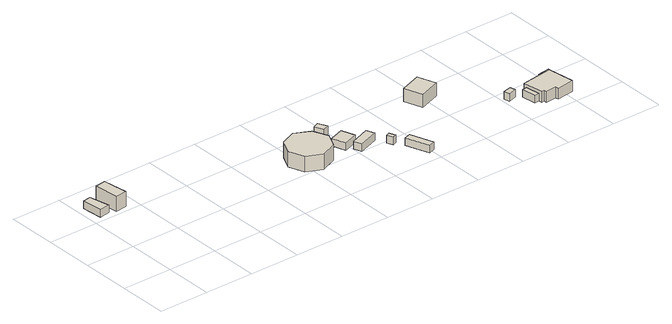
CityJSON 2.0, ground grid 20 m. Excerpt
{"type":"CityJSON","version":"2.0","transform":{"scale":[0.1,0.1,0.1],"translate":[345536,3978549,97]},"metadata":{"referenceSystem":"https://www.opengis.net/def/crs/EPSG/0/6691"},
"CityObjects":{
"building1":{"type":"Building","attributes":{"measuredHeight":3},"geometry":[{"type":"Solid","lod":"1","boundaries":[[[[0,1,2,3]],[[2,4,5,3]],[[1,6,4,2]],[[0,7,6,1]],[[3,5,7,0]],[[4,6,7,5]]]]}]},
"building2":{"type":"Building","attributes":{"measuredHeight":8.6},"geometry":[{"type":"Solid","lod":"1","boundaries":[[[[8,9,10,11]],[[10,12,13,11]],[[9,14,12,10]],[[8,15,14,9]],[[11,13,15,8]],[[12,14,15,13]]]]}]},
"building3":{"type":"Building","attributes":{"measuredHeight":8.5},"geometry":[{"type":"Solid","lod":"1","boundaries":[[[[16,17,18,19,20,21,22,23]],[[22,24,25,23]],[[21,26,24,22]],[[20,27,26,21]],[[19,28,27,20]],[[18,29,28,19]],[[17,30,29,18]],[[16,31,30,17]],[[23,25,31,16]],[[24,26,27,28,29,30,31,25]]]]}]},
"building4":{"type":"Building","attributes":{"measuredHeight":3},"geometry":[{"type":"Solid","lod":"1","boundaries":[[[[32,33,34,35]],[[34,36,37,35]],[[33,38,36,34]],[[32,39,38,33]],[[35,37,39,32]],[[36,38,39,37]]]]}]},
"building5":{"type":"Building","attributes":{"measuredHeight":3.4},"geometry":[{"type":"Solid","lod":"1","boundaries":[[[[40,41,42,43]],[[42,44,45,43]],[[41,46,44,42]],[[40,47,46,41]],[[43,45,47,40]],[[44,46,47,45]]]]}]},
"building6":{"type":"Building","attributes":{"measuredHeight":3},"geometry":[{"type":"Solid","lod":"1","boundaries":[[[[48,49,50,51]],[[50,52,53,51]],[[49,54,52,50]],[[48,55,54,49]],[[51,53,55,48]],[[52,54,55,53]]]]}]},
"building7":{"type":"Building","attributes":{"measuredHeight":3},"geometry":[{"type":"Solid","lod":"1","boundaries":[[[[56,57,58,59]],[[58,60,61,59]],[[57,62,60,58]],[[56,63,62,57]],[[59,61,63,56]],[[60,62,63,61]]]]}]},
"building8":{"type":"Building","attributes":{"measuredHeight":3},"geometry":[{"type":"Solid","lod":"1","boundaries":[[[[64,65,66,67]],[[66,68,69,67]],[[65,70,68,66]],[[64,71,70,65]],[[67,69,71,64]],[[68,70,71,69]]]]}]},
"building9":{"type":"Building","attributes":{"measuredHeight":7},"geometry":[{"type":"Solid","lod":"1","boundaries":[[[[72,73,74,75]],[[74,76,77,75]],[[73,78,76,74]],[[72,79,78,73]],[[75,77,79,72]],[[76,78,79,77]]]]}]},
"building10":{"type":"Building","attributes":{"measuredHeight":3},"geometry":[{"type":"Solid","lod":"1","boundaries":[[[[80,81,82,83]],[[82,84,85,83]],[[81,86,84,82]],[[80,87,86,81]],[[83,85,87,80]],[[84,86,87,85]]]]}]},
"building11":{"type":"Building","attributes":{"measuredHeight":3},"geometry":[{"type":"Solid","lod":"1","boundaries":[[[[88,89,90,91]],[[90,92,93,91]],[[89,94,92,90]],[[88,95,94,89]],[[91,93,95,88]],[[92,94,95,93]]]]}]},
"building12":{"type":"Building","attributes":{"measuredHeight":5.5},"geometry":[{"type":"Solid","lod":"1","boundaries":[[[[96,97,98,99,100,101,102,103]],[[102,104,105,103]],[[101,106,104,102]],[[100,107,106,101]],[[99,108,107,100]],[[98,109,108,99]],[[97,110,109,98]],[[96,111,110,97]],[[103,105,111,96]],[[104,106,107,108,109,110,111,105]]]]}]},
"building13":{"type":"Building","attributes":{"measuredHeight":2.6},"geometry":[{"type":"Solid","lod":"1","boundaries":[[[[112,113,114,115]],[[114,116,117,115]],[[113,118,116,114]],[[112,119,118,113]],[[115,117,119,112]],[[116,118,119,117]]]]}]}
},
"vertices":[
[33,473,38],[50,391,38],[8,385,38],[1,467,38],[8,385,68],[1,467,68],[50,391,68],[33,473,68],
[66,479,37],[109,486,37],[122,386,37],[76,382,37],[122,386,97],[76,382,97],[109,486,97],[66,479,97],
[875,301,34],[901,241,34],[873,183,34],[810,157,34],[749,184,34],[725,248,34],[753,306,34],[814,332,34],[753,306,96],[814,332,96],[725,248,96],[749,184,96],[810,157,96],[873,183,96],[901,241,96],[875,301,96],
[987,280,36],[1006,225,36],[948,205,36],[929,260,36],[948,205,66],[929,260,66],[1006,225,66],[987,280,66],
[962,377,26],[978,340,26],[952,330,26],[937,366,26],[952,330,60],[937,366,60],[978,340,60],[962,377,60],
[1055,229,35],[1067,196,35],[987,167,35],[975,199,35],[987,167,65],[975,199,65],[1067,196,65],[1055,229,65],
[1101,161,38],[1111,136,38],[1096,129,38],[1085,154,38],[1096,129,68],[1085,154,68],[1111,136,68],[1101,161,68],
[1147,106,41],[1180,12,41],[1155,3,41],[1121,97,41],[1155,3,71],[1121,97,71],[1180,12,71],[1147,106,71],
[1449,330,9],[1363,298,9],[1336,371,9],[1423,403,9],[1336,371,61],[1423,403,61],[1363,298,61],[1449,330,61],
[1614,133,41],[1619,110,41],[1585,102,41],[1580,125,41],[1585,102,71],[1580,125,71],[1619,110,71],[1614,133,71],
[1651,90,47],[1659,31,47],[1639,28,47],[1631,87,47],[1639,28,77],[1631,87,77],[1659,31,77],[1651,90,77],
[1778,122,43],[1793,14,43],[1722,4,43],[1720,18,43],[1677,12,43],[1675,25,43],[1665,23,43],[1653,105,43],[1665,23,86],[1653,105,86],[1675,25,86],[1677,12,86],[1720,18,86],[1722,4,86],[1793,14,86],[1778,122,86],
[1804,159,35],[1806,133,35],[1758,128,35],[1756,154,35],[1758,128,61],[1756,154,61],[1806,133,61],[1804,159,61]
]}
